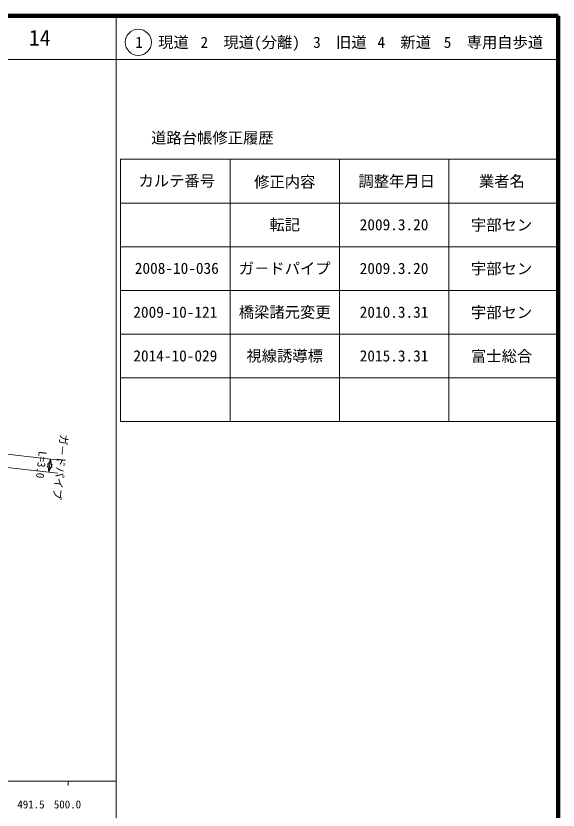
# Model space of a CAD drawing. Units: millimetres, scale not verified. Extents: x 40000 to 680000, y 20000 to 380000.
# Drawn here: x 556053 to 680000, y 198357 to 380000 of the extents above; entities that cross this region are included whole.
import ezdxf
from ezdxf.enums import TextEntityAlignment as Align

# ---------------------------------------------------------------- set-up
doc = ezdxf.new("R2010")
doc.units = ezdxf.units.MM
doc.header["$LTSCALE"] = 1000
for name, color, linetype, lineweight in [('M-STR-STRC', 7, 'Continuous', 13), ('M-TTL', 2, 'Continuous', 140), ('M-TTL-BAND', 7, 'Continuous', 13), ('M-TTL-FRAM', 2, 'Continuous', 18), ('M-TTL-LINE', 7, 'Continuous', 18)]:
    doc.layers.add(name, color=color, linetype=linetype, lineweight=lineweight)
doc.layers.add('M-TTL-TXT', color=7, linetype='Continuous')
doc.styles.add('@ＭＳ ゴシック', font='')
doc.styles.add('ＭＳ ゴシック', font='')
doc.styles.get('@ＭＳ ゴシック').set_extended_font_data('@MS Gothic')
doc.styles.get('ＭＳ ゴシック').set_extended_font_data('MS Gothic')

msp = doc.modelspace()

# ---------------------------------------------------------------- linework, layer by layer
at = {"layer": 'M-STR-STRC'}
for p, q in [((542752, 280982), (565939, 278398)), ((542419, 278001), (565607, 275416)), ((563951, 278619), (563223, 276756)), ((563951, 278619), (563619, 275638)), ((564252, 276642), (563951, 278619)), ((563318, 277615), (563619, 275638)), ((563619, 275638), (564347, 277500))]:
    msp.add_line(p, q, dxfattribs=at)
at = {"layer": 'M-TTL'}
for p, q in [((680000, 380000), (40000, 380000)), ((680000, 20000), (680000, 380000))]:
    msp.add_line(p, q, dxfattribs=at)
at = {"layer": 'M-TTL-BAND'}
for p, q in [((579000, 20000), (579000, 370000)), ((40000, 205000), (579000, 205000)), ((568000, 205000), (568000, 204000))]:
    msp.add_line(p, q, dxfattribs=at)
at = {"layer": 'M-TTL-FRAM'}
for p, q in [((580000, 347197), (580000, 287197)), ((580000, 347197), (680000, 347197)), ((580000, 287197), (680000, 287197))]:
    msp.add_line(p, q, dxfattribs=at)
at = {"layer": 'M-TTL-LINE'}
for p, q in [((579000, 380000), (579000, 370000)), ((40000, 370000), (680000, 370000)), ((605000, 347197), (605000, 287197)), ((630000, 347197), (630000, 287197)), ((655000, 347197), (655000, 287197)), ((580000, 337197), (680000, 337197)), ((580000, 327197), (680000, 327197)), ((580000, 317197), (680000, 317197)), ((580000, 307197), (680000, 307197)), ((580000, 297197), (680000, 297197))]:
    msp.add_line(p, q, dxfattribs=at)
msp.add_circle((584031, 373958), 3000, dxfattribs=at)

# ---------------------------------------------------------------- texts
at = {"layer": 'M-STR-STRC', "style": 'ＭＳ ゴシック'}
msp.add_text('ガ－ドパイプ', height=1833, rotation=263.639, dxfattribs=at).set_placement((564779, 277018), align=Align.BOTTOM_CENTER)
at = {"layer": 'M-STR-STRC', "style": '@ＭＳ ゴシック'}
msp.add_text('L=3.0', height=1833, rotation=263.639, dxfattribs=at).set_placement((562791, 277239), align=Align.TOP_CENTER)
at = {"layer": 'M-TTL-BAND', "style": 'ＭＳ ゴシック'}
for s, p in [('491.5', (559500, 198195)), ('500.0', (567844, 198195))]:
    msp.add_text(s, height=1833, dxfattribs=at).set_placement(p, align=Align.BOTTOM_CENTER)
at = {"layer": 'M-TTL-TXT', "style": 'ＭＳ ゴシック'}
for s, height, p in [('14', 3666, (561497, 375000)), ('1\u3000現道', 2566, (589448, 373958)), ('2\u3000現道(分離)', 2566, (609619, 373958)), ('3\u3000旧道', 2566, (630121, 373958)), ('4\u3000新道', 2566, (644824, 373958)), ('5\u3000専用自歩道', 2566, (665228, 373958)), ('道路台帳修正履歴', 2566, (600968, 352113)), ('カルテ番号', 2566, (592839, 342277)), ('修正内容', 2566, (617509, 342023)), ('調整年月日', 2566, (643089, 342197)), ('業者名', 2566, (667134, 342197)), ('転記', 2566, (617500, 332245)), ('2009.3.20', 2566, (642500, 332245)), ('宇部セン', 2566, (667077, 332189)), ('2008-10-036', 2566, (592839, 322277)), ('ガ－ドパイプ', 2566, (617500, 322245)), ('2009.3.20', 2566, (642500, 322245)), ('宇部セン', 2566, (667077, 322189)), ('2009-10-121', 2566, (592500, 312245)), ('橋梁諸元変更', 2566, (617500, 312245)), ('2010.3.31', 2566, (642500, 312245)), ('宇部セン', 2566, (667077, 312189)), ('2014-10-029', 2566, (592500, 302245)), ('視線誘導標', 2566, (617500, 302245)), ('2015.3.31', 2566, (642500, 302245)), ('富士総合', 2566, (667077, 302189))]:
    msp.add_text(s, height=height, dxfattribs=at).set_placement(p, align=Align.MIDDLE_CENTER)

doc.saveas('drawing.dxf')
